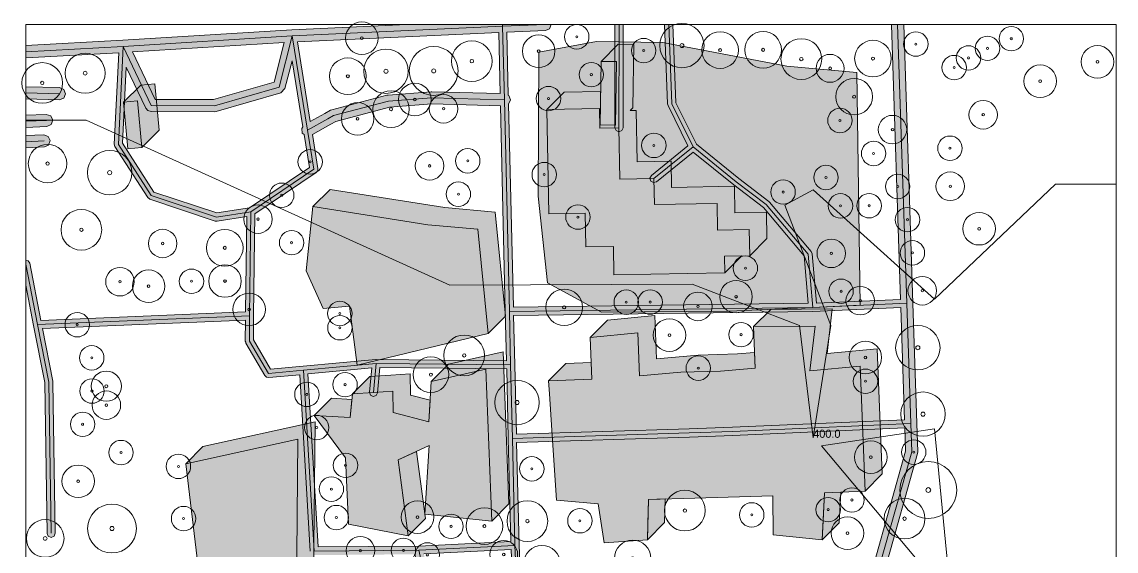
# Model space of a CAD drawing. Header units: metres. Extents: x -1 to 268, y -3 to 267.
# Drawn here: x -0.9 to 267.8, y 136.8 to 266.8 of the extents above; entities that cross this region are included whole.
import ezdxf

# ---------------------------------------------------------------- set-up
doc = ezdxf.new("R2010")
doc.units = ezdxf.units.M
doc.header["$MEASUREMENT"] = 0
for name, color, linetype, lineweight, true_color in [('TPX_BUILDINGS', 7, 'CONTINUOUS', 0, 0x000000), ('TPX_BUILDINGS_HATCH', 7, 'CONTINUOUS', 0, 0xf0f0f0), ('TPX_BUILDINGS_SHADOWS_HATCH', 7, 'CONTINUOUS', 0, 0x000000), ('TPX_BUILDINGS_SHADOWS_OUTLINES', 7, 'CONTINUOUS', 0, 0x000000), ('TPX_FRAME_PROJECT', 7, 'CONTINUOUS', 0, 0x000000), ('TPX_RELIEF_CONTOUR_LINES', 7, 'CONTINUOUS', 0, 0x969696), ('TPX_RELIEF_CONTOUR_LINES_TEXT', 7, 'CONTINUOUS', 0, 0x000000), ('TPX_ROADS_AXES', 7, 'CONTINUOUS', 0, 0x323232), ('TPX_ROADS_CONTOURS', 7, 'CONTINUOUS', 0, 0x646464), ('TPX_ROADS_HATCH', 7, 'CONTINUOUS', 0, 0xc8c8c8), ('TPX_VEGETATION_GREEN_SPACES', 7, 'CONTINUOUS', 0, 0x58ba48), ('TPX_VEGETATION_GREEN_SPACES_HATCH', 7, 'CONTINUOUS', 0, 0x58ba48), ('TPX_VEGETATION_TREES_INDIVIDUAL', 7, 'CONTINUOUS', 0, 0x136734)]:
    doc.layers.add(name, color=color, linetype=linetype, lineweight=lineweight, true_color=true_color)

# ---------------------------------------------------------------- blocks, each defined once
blk = doc.blocks.new('TREETR004_CR044')
at = {"layer": 'TPX_VEGETATION_TREES_INDIVIDUAL'}
for radius in [4.37, 0.375]:
    blk.add_circle((0, 0, 0.04), radius, dxfattribs=at)
blk = doc.blocks.new('TREETR003_CR030')
at = {"layer": 'TPX_VEGETATION_TREES_INDIVIDUAL'}
for radius in [3, 0.25]:
    blk.add_circle((0, 0, 0.04), radius, dxfattribs=at)
blk = doc.blocks.new('TREETR005_CR060')
at = {"layer": 'TPX_VEGETATION_TREES_INDIVIDUAL'}
for radius in [6, 0.5]:
    blk.add_circle((0, 0, 0.04), radius, dxfattribs=at)
blk = doc.blocks.new('TREETR004_CR050')
at = {"layer": 'TPX_VEGETATION_TREES_INDIVIDUAL'}
for radius in [5, 0.417]:
    blk.add_circle((0, 0, 0.04), radius, dxfattribs=at)
blk = doc.blocks.new('TREETR004_CR047')
at = {"layer": 'TPX_VEGETATION_TREES_INDIVIDUAL'}
for radius in [4.72, 0.417]:
    blk.add_circle((0, 0, 0.04), radius, dxfattribs=at)
blk = doc.blocks.new('TREETR005_CR046')
at = {"layer": 'TPX_VEGETATION_TREES_INDIVIDUAL'}
for radius in [4.63, 0.458]:
    blk.add_circle((0, 0, 0.04), radius, dxfattribs=at)
blk = doc.blocks.new('TREETR005_CR049')
at = {"layer": 'TPX_VEGETATION_TREES_INDIVIDUAL'}
for radius in [4.93, 0.458]:
    blk.add_circle((0, 0, 0.04), radius, dxfattribs=at)
blk = doc.blocks.new('TREETR004_CR037')
at = {"layer": 'TPX_VEGETATION_TREES_INDIVIDUAL'}
for radius in [3.71, 0.375]:
    blk.add_circle((0, 0, 0.04), radius, dxfattribs=at)
blk = doc.blocks.new('TREETR006_CR070')
at = {"layer": 'TPX_VEGETATION_TREES_INDIVIDUAL'}
for radius in [7, 0.583]:
    blk.add_circle((0, 0, 0.04), radius, dxfattribs=at)
blk = doc.blocks.new('TREETR003_CR034')
at = {"layer": 'TPX_VEGETATION_TREES_INDIVIDUAL'}
for radius in [3.43, 0.333]:
    blk.add_circle((0, 0, 0.04), radius, dxfattribs=at)
blk = doc.blocks.new('TREETR003_CR035')
at = {"layer": 'TPX_VEGETATION_TREES_INDIVIDUAL'}
for radius in [3.5, 0.292]:
    blk.add_circle((0, 0, 0.04), radius, dxfattribs=at)
blk = doc.blocks.new('TREETR005_CR055')
at = {"layer": 'TPX_VEGETATION_TREES_INDIVIDUAL'}
for radius in [5.45, 0.5]:
    blk.add_circle((0, 0, 0.04), radius, dxfattribs=at)
blk = doc.blocks.new('TREETR004_CR045')
at = {"layer": 'TPX_VEGETATION_TREES_INDIVIDUAL'}
for radius in [4.5, 0.375]:
    blk.add_circle((0, 0, 0.04), radius, dxfattribs=at)
blk = doc.blocks.new('TREETR003_CR040')
at = {"layer": 'TPX_VEGETATION_TREES_INDIVIDUAL'}
for radius in [4, 0.333]:
    blk.add_circle((0, 0, 0.04), radius, dxfattribs=at)

msp = doc.modelspace()

# ---------------------------------------------------------------- hatches: boundary and pattern name
at = {"layer": 'TPX_BUILDINGS_HATCH'}
for points in [[(141.32, 257.08), (141.09, 241.48), (144.9, 241.43), (145.12, 257.03), (141.32, 257.08)], [(27.47, 247.36), (24, 247.04), (25.07, 235.61), (28.53, 235.93), (27.47, 247.36)], [(140.94, 245.53), (128.04, 245.28), (128.53, 219.65), (137.46, 219.83), (137.62, 211.51), (144.37, 211.63), (144.5, 204.64), (171.77, 205.17), (171.68, 209.25), (177.84, 209.37), (177.72, 215.77), (169.96, 215.62), (169.84, 222.19), (154.43, 221.9), (154.31, 228.31), (145.97, 228.15), (145.72, 240.8), (141.03, 240.71), (140.94, 245.53)], [(70.56, 221.42), (68.9, 205.68), (73.07, 196.38), (79.52, 197), (81.38, 182.45), (113.58, 190.23), (111.07, 215.85), (98.74, 216.93), (70.56, 221.42)], [(139.07, 179.07), (128.43, 178.66), (128.64, 175.43), (129.22, 166.48), (130.34, 149.34), (140.64, 148.39), (142.07, 138.85), (152.71, 139.61), (152.98, 149.49), (164.36, 149.83), (183.52, 150.37), (183.59, 140.82), (195.61, 139.54), (196.22, 151.14), (206.17, 151.54), (204.94, 182.22), (192.6, 181.12), (193.89, 192.04), (178.79, 191.94), (179.21, 181.72), (170.63, 180.98), (160.94, 180.72), (150.73, 179.83), (150.32, 190.39), (138.65, 189.3), (139.07, 179.07)], [(79.7, 169.61), (70.89, 170.14), (78.59, 159.7), (79.28, 143.39), (93.96, 140.57), (91.5, 159.2), (99.09, 162.75), (98.03, 145.85), (114.47, 144.2), (113.06, 181.49), (99.58, 178.48), (99.06, 168.58), (90.24, 170.84), (90.21, 176.1), (85.43, 175.78), (80.25, 175.45), (79.7, 169.61)], [(66.83, 164.28), (39.3, 158.28), (43.02, 127.42), (66.49, 126.41), (66.83, 164.28)]]:
    msp.add_hatch(color=256, dxfattribs=at).paths.add_polyline_path(points)
at = {"layer": 'TPX_BUILDINGS_SHADOWS_HATCH'}
for points in [[(132.28, 249.52), (128.04, 245.28), (140.94, 245.53), (141.03, 240.71), (145.72, 240.8), (145.97, 228.15), (154.31, 228.31), (154.43, 221.9), (169.84, 222.19), (169.96, 215.62), (177.72, 215.77), (177.84, 209.37), (182.08, 213.61), (181.96, 220.02), (174.2, 219.87), (174.08, 226.44), (158.67, 226.14), (158.55, 232.55), (150.21, 232.39), (149.96, 245.04), (148.48, 245.01), (149.14, 245.67), (149.37, 261.27), (145.56, 261.32), (141.32, 257.08), (145.12, 257.03), (144.9, 241.43), (141.09, 241.48), (141.21, 249.69), (132.28, 249.52)], [(28.24, 251.28), (24, 247.04), (27.47, 247.36), (28.53, 235.93), (32.77, 240.17), (31.71, 251.6), (28.24, 251.28)], [(74.8, 225.66), (70.56, 221.42), (98.74, 216.93), (111.07, 215.85), (113.58, 190.23), (117.82, 194.48), (115.32, 220.09), (102.99, 221.18), (74.8, 225.66)], [(175.93, 209.33), (171.68, 209.25), (171.77, 205.17), (175.93, 209.33)], [(183.04, 196.18), (178.79, 191.94), (193.89, 192.04), (192.6, 181.12), (204.94, 182.22), (206.17, 151.54), (210.41, 155.78), (209.19, 186.46), (196.84, 185.36), (198.13, 196.28), (183.04, 196.18)], [(142.9, 193.54), (138.65, 189.3), (150.32, 190.39), (150.73, 179.83), (160.94, 180.72), (170.63, 180.98), (179.21, 181.72), (179.05, 185.58), (174.87, 185.22), (165.18, 184.96), (154.97, 184.07), (154.57, 194.64), (142.9, 193.54)], [(103.83, 182.72), (99.58, 178.48), (113.06, 181.49), (114.47, 144.2), (118.71, 148.45), (117.3, 185.73), (103.83, 182.72)], [(132.68, 182.9), (128.43, 178.66), (139.07, 179.07), (138.9, 183.14), (132.68, 182.9)], [(84.49, 179.69), (80.25, 175.45), (85.43, 175.78), (90.21, 176.1), (90.24, 170.84), (99.06, 168.58), (99.34, 173.84), (94.48, 175.09), (94.45, 180.34), (89.67, 180.02), (84.49, 179.69)], [(75.14, 174.38), (70.89, 170.14), (79.7, 169.61), (80.12, 174.08), (75.14, 174.38)], [(43.54, 162.52), (39.3, 158.28), (66.83, 164.28), (66.49, 126.41), (70.73, 130.66), (71.07, 168.53), (43.54, 162.52)], [(96.02, 161.31), (91.5, 159.2), (93.96, 140.57), (98.2, 144.82), (98.07, 145.84), (98.03, 145.85), (98.04, 146), (96.02, 161.31)], [(195.86, 144.21), (195.61, 139.54), (199.85, 143.78), (200.25, 151.3), (196.22, 151.14), (195.86, 144.21)], [(152.82, 143.55), (152.71, 139.61), (156.95, 143.85), (157.11, 149.61), (152.98, 149.49), (152.82, 143.55)]]:
    msp.add_hatch(color=256, dxfattribs=at).paths.add_polyline_path(points)
at = {"layer": 'TPX_ROADS_HATCH'}
h = msp.add_hatch(color=256, dxfattribs=at)
h.paths.add_polyline_path([(0, 208.26), (0, 202.12), (1.94, 192.24), (4.69, 178.22), (5.24, 141.16), (5.54, 140.46), (6.25, 140.18), (6.96, 140.48), (7.24, 141.19), (6.69, 178.34), (6.67, 178.52), (4.13, 191.49), (53.97, 193.56), (53.94, 188.4), (54.05, 188.15), (54.08, 187.89), (58.75, 179.91), (59.15, 179.52), (59.7, 179.42), (67.32, 180.13), (69.87, 136.76), (70.19, 136.09), (70.88, 135.82), (95.76, 136.04), (98.06, 125.82), (98.5, 125.19), (99.26, 125.06), (99.88, 125.5), (100.01, 126.26), (97.8, 136.11), (119.22, 137.17), (119.5, 131.22), (121.45, 89.48), (123.42, 47.51), (115.84, 47.21), (115.84, 47.23), (114.78, 47.67), (113.72, 47.24), (113.67, 47.13), (79.55, 45.8), (78.86, 45.48), (78.59, 44.77), (78.91, 44.07), (79.63, 43.81), (113.27, 45.11), (113.14, 0), (113.15, 0), (116.14, 0), (116.27, 45.23), (124.52, 45.55), (162.06, 47.63), (162.22, 45.67), (162.58, 44.99), (163.31, 44.76), (163.99, 45.11), (164.22, 45.84), (164.06, 47.74), (204.99, 50.02), (205.04, 41.8), (205.05, 41.72), (207.52, 2.51), (176.49, 1.5), (175.44, 1.03), (175.06, 0), (210.12, 0), (210.22, 0.05), (210.61, 1.15), (208.04, 41.86), (207.54, 119.72), (211.12, 132.47), (219.08, 160.76), (219.13, 161.22), (218.9, 168.16), (217.92, 197.74), (215.67, 266.14), (212.69, 266.14), (212.67, 266.09), (214.89, 198.63), (194.24, 197.72), (193.17, 209.83), (192.93, 210.38), (182.67, 222.55), (182.51, 222.7), (175.17, 228.32), (164.73, 236.72), (159.67, 246.94), (158.95, 266.14), (156.97, 266.14), (156.95, 266.1), (157.68, 246.65), (157.79, 246.24), (162.68, 236.35), (153.68, 229.09), (153.31, 228.42), (153.53, 227.68), (154.2, 227.32), (154.94, 227.53), (163.93, 234.79), (173.92, 226.76), (173.94, 226.74), (181.21, 221.18), (191.2, 209.34), (192.23, 197.67), (119.78, 196.69), (118.59, 246.59), (118.6, 246.59), (119.07, 247.64), (118.66, 248.71), (118.54, 248.76), (118.18, 264.27), (127.65, 264.64), (128.69, 265.12), (129.07, 266.14), (93.61, 266.14), (65.4, 264.83), (65.38, 264.82), (23.86, 262.28), (0, 260.98), (0, 258.01), (0.08, 257.98), (22.87, 259.22), (21.75, 236.75), (21.91, 236.16), (29.97, 223.62), (30.5, 223.21), (46.54, 217.88), (47.01, 217.84), (54.3, 218.98), (53.98, 195.56), (3.74, 193.47), (0.98, 207.51), (0.56, 208.14), (0, 208.26)])
h.paths.add_polyline_path([(23.77, 236.97), (24.7, 255.7), (29.48, 245.61), (30.03, 244.99), (30.83, 244.75), (46.33, 244.69), (46.75, 244.75), (62.64, 249.34), (63.68, 250.41), (65.45, 257.25), (68.1, 240.99), (67.79, 240.6), (67.93, 239.46), (68.4, 239.09), (69.71, 231.06), (54.94, 221.1), (46.94, 219.86), (31.46, 225), (23.77, 236.97)], flags=16)
h.paths.add_polyline_path([(26.26, 259.42), (63.5, 261.7), (60.99, 251.99), (46.13, 247.69), (31.79, 247.75), (26.26, 259.42)], flags=16)
h.paths.add_polyline_path([(55.95, 188.66), (55.97, 194.59), (56.31, 219.61), (71.36, 229.76), (71.72, 230.2), (71.78, 230.75), (70.42, 239.14), (74.94, 241.66), (76.18, 242.35), (89.35, 245.84), (99.75, 246.63), (116.6, 246.2), (117.8, 195.65), (118.09, 183.56), (86.1, 183.9), (85.99, 183.89), (68.16, 182.22), (60.15, 181.47), (55.95, 188.66)], flags=16)
h.paths.add_polyline_path([(66.72, 261.88), (116.18, 264.18), (116.53, 249.2), (99.75, 249.63), (99.6, 249.62), (88.99, 248.82), (88.72, 248.78), (75.23, 245.21), (74.88, 245.07), (73.47, 244.28), (69.91, 242.29), (66.72, 261.88)], flags=16)
h.paths.add_polyline_path([(69.31, 180.32), (84.98, 181.79), (84.44, 175.87), (84.66, 175.14), (85.34, 174.78), (86.07, 175.01), (86.43, 175.69), (87, 181.89), (118.14, 181.56), (118.54, 164.46), (119.15, 139.17), (96.53, 138.05), (71.81, 137.83), (69.31, 180.32)], flags=16)
h.paths.add_polyline_path([(119.83, 194.69), (193.34, 195.68), (193.37, 195.68), (214.96, 196.63), (215.87, 169.05), (173.63, 167.22), (162.96, 166.81), (120.52, 165.51), (120.12, 182.57), (119.83, 194.69)], flags=16)
h.paths.add_polyline_path([(120.56, 163.51), (163.02, 164.82), (173.71, 165.22), (215.93, 167.05), (216.12, 161.35), (208.4, 133.85), (121.45, 132.28), (121.17, 138.26), (120.56, 163.51)], flags=16)
h.paths.add_polyline_path([(121.55, 130.28), (156.91, 130.92), (157.35, 105.52), (157.66, 104.81), (158.37, 104.53), (159.07, 104.84), (159.35, 105.55), (158.91, 130.96), (207.83, 131.84), (204.59, 120.33), (204.54, 119.92), (204.71, 92.35), (185.95, 91.93), (185.37, 93.82), (184.88, 94.41), (184.12, 94.48), (183.53, 93.99), (183.46, 93.23), (183.88, 91.89), (162.67, 91.42), (157.29, 91.3), (157.25, 91.64), (156.88, 92.31), (156.14, 92.52), (155.47, 92.15), (155.26, 91.41), (155.28, 91.25), (123.41, 90.55), (121.55, 130.28)], flags=16)
h.paths.add_polyline_path([(123.5, 88.55), (156.42, 89.28), (161.67, 89.39), (161.48, 81.13), (161.76, 80.42), (162.46, 80.11), (163.17, 80.39), (163.48, 81.09), (163.67, 89.44), (185.24, 89.92), (204.73, 90.35), (204.98, 52.02), (162.92, 49.68), (125.42, 47.6), (123.5, 88.55)], flags=16)
for points in [[(144.75, 266.14), (144.72, 240.8), (145.01, 240.1), (145.72, 239.8), (146.43, 240.09), (146.72, 240.8), (146.75, 266.14), (146.75, 266.14), (144.75, 266.14)], [(0, 250.84), (0, 247.85), (8.25, 247.64), (9.33, 248.05), (9.79, 249.1), (9.38, 250.17), (8.33, 250.64), (0.04, 250.85), (0, 250.84)], [(0, 243.87), (0, 240.89), (0.06, 240.87), (5.18, 241.08), (6.22, 241.56), (6.62, 242.64), (6.14, 243.68), (5.06, 244.08), (0, 243.87)], [(0, 238.86), (0, 235.88), (0.07, 235.86), (4.58, 236.07), (5.62, 236.55), (6.01, 237.63), (5.52, 238.67), (4.44, 239.06), (0, 238.86)]]:
    msp.add_hatch(color=256, dxfattribs=at).paths.add_polyline_path(points)
at = {"layer": 'TPX_VEGETATION_GREEN_SPACES_HATCH'}
msp.add_hatch(color=256, dxfattribs=at).paths.add_polyline_path([(126.04, 259.36), (125.85, 223.98), (128.13, 202.69), (141.47, 195.53), (172.79, 195.73), (193.33, 196.68), (204.96, 197.22), (204.16, 254.32), (186.98, 255.92), (156.49, 261.69), (140.18, 262.01), (126.04, 259.36)])

# ---------------------------------------------------------------- linework, layer by layer
at = {"layer": 'TPX_BUILDINGS', "elevation": 0.04}
for points in [[(141.32, 257.08), (141.09, 241.48), (144.9, 241.43), (145.12, 257.03)], [(27.47, 247.36), (24, 247.04), (25.07, 235.61), (28.53, 235.93)], [(140.94, 245.53), (128.04, 245.28), (128.53, 219.65), (137.46, 219.83), (137.62, 211.51), (144.37, 211.63), (144.5, 204.64), (171.77, 205.17), (171.68, 209.25), (177.84, 209.37), (177.72, 215.77), (169.96, 215.62), (169.84, 222.19), (154.43, 221.9), (154.31, 228.31), (145.97, 228.15), (145.72, 240.8), (141.03, 240.71)], [(70.56, 221.42), (68.9, 205.68), (73.07, 196.38), (79.52, 197), (81.38, 182.45), (113.58, 190.23), (111.07, 215.85), (98.74, 216.93)], [(139.07, 179.07), (128.43, 178.66), (128.64, 175.43), (129.22, 166.48), (130.34, 149.34), (140.64, 148.39), (142.07, 138.85), (152.71, 139.61), (152.98, 149.49), (164.36, 149.83), (183.52, 150.37), (183.59, 140.82), (195.61, 139.54), (196.22, 151.14), (206.17, 151.54), (204.94, 182.22), (192.6, 181.12), (193.89, 192.04), (178.79, 191.94), (179.21, 181.72), (170.63, 180.98), (160.94, 180.72), (150.73, 179.83), (150.32, 190.39), (138.65, 189.3)], [(79.7, 169.61), (70.89, 170.14), (78.59, 159.7), (79.28, 143.39), (93.96, 140.57), (91.5, 159.2), (99.09, 162.75), (98.03, 145.85), (114.47, 144.2), (113.06, 181.49), (99.58, 178.48), (99.06, 168.58), (90.24, 170.84), (90.21, 176.1), (85.43, 175.78), (80.25, 175.45)], [(66.83, 164.28), (39.3, 158.28), (43.02, 127.42), (66.49, 126.41)]]:
    msp.add_lwpolyline(points, close=True, dxfattribs=at)
at = {"layer": 'TPX_BUILDINGS_SHADOWS_OUTLINES', "elevation": 0.04}
for points in [[(132.28, 249.52), (128.04, 245.28), (140.94, 245.53), (141.03, 240.71), (145.72, 240.8), (145.97, 228.15), (154.31, 228.31), (154.43, 221.9), (169.84, 222.19), (169.96, 215.62), (177.72, 215.77), (177.84, 209.37), (182.08, 213.61), (181.96, 220.02), (174.2, 219.87), (174.08, 226.44), (158.67, 226.14), (158.55, 232.55), (150.21, 232.39), (149.96, 245.04), (148.48, 245.01), (149.14, 245.67), (149.37, 261.27), (145.56, 261.32), (141.32, 257.08), (145.12, 257.03), (144.9, 241.43), (141.09, 241.48), (141.21, 249.69)], [(28.24, 251.28), (24, 247.04), (27.47, 247.36), (28.53, 235.93), (32.77, 240.17), (31.71, 251.6)], [(74.8, 225.66), (70.56, 221.42), (98.74, 216.93), (111.07, 215.85), (113.58, 190.23), (117.82, 194.48), (115.32, 220.09), (102.99, 221.18)], [(175.93, 209.33), (171.68, 209.25), (171.77, 205.17)], [(183.04, 196.18), (178.79, 191.94), (193.89, 192.04), (192.6, 181.12), (204.94, 182.22), (206.17, 151.54), (210.41, 155.78), (209.19, 186.46), (196.84, 185.36), (198.13, 196.28)], [(142.9, 193.54), (138.65, 189.3), (150.32, 190.39), (150.73, 179.83), (160.94, 180.72), (170.63, 180.98), (179.21, 181.72), (179.05, 185.58), (174.87, 185.22), (165.18, 184.96), (154.97, 184.07), (154.57, 194.64)], [(103.83, 182.72), (99.58, 178.48), (113.06, 181.49), (114.47, 144.2), (118.71, 148.45), (117.3, 185.73)], [(132.68, 182.9), (128.43, 178.66), (139.07, 179.07), (138.9, 183.14)], [(84.49, 179.69), (80.25, 175.45), (85.43, 175.78), (90.21, 176.1), (90.24, 170.84), (99.06, 168.58), (99.34, 173.84), (94.48, 175.09), (94.45, 180.34), (89.67, 180.02)], [(75.14, 174.38), (70.89, 170.14), (79.7, 169.61), (80.12, 174.08)], [(43.54, 162.52), (39.3, 158.28), (66.83, 164.28), (66.49, 126.41), (70.73, 130.66), (71.07, 168.53)], [(96.02, 161.31), (91.5, 159.2), (93.96, 140.57), (98.2, 144.82), (98.07, 145.84), (98.03, 145.85), (98.04, 146)], [(195.86, 144.21), (195.61, 139.54), (199.85, 143.78), (200.25, 151.3), (196.22, 151.14)], [(152.82, 143.55), (152.71, 139.61), (156.95, 143.85), (157.11, 149.61), (152.98, 149.49)]]:
    msp.add_lwpolyline(points, close=True, dxfattribs=at)
at = {"layer": 'TPX_FRAME_PROJECT', "elevation": 0}
msp.add_lwpolyline([(0, 0), (267.85, 0), (267.85, 266.14), (0, 266.14)], close=True, dxfattribs=at)
at = {"layer": 'TPX_RELIEF_CONTOUR_LINES', "elevation": 0.05}
for points in [[(267.85, 226.95), (252.96, 226.95), (223.2, 198.71), (193.44, 225.5), (186.44, 221.78), (197.75, 192.21), (193.44, 164.63), (190.06, 192.21), (163.68, 202.35), (104.16, 202.15), (14.88, 242.69), (0, 242.69)], [(223.2, 166.87), (195.47, 162.64), (220.32, 133.07), (201.87, 103.5), (223.2, 83.2), (240.38, 103.5), (226.49, 133.07), (223.2, 166.87)]]:
    msp.add_lwpolyline(points, dxfattribs=at)
at = {"layer": 'TPX_ROADS_AXES', "elevation": 0.03}
for points in [[(127.59, 266.14), (117.15, 265.73), (65.47, 263.33)], [(117.15, 265.73), (117.15, 266.14)], [(157.95, 266.14), (158.68, 246.68), (163.93, 236.07), (174.55, 227.54), (181.9, 221.91), (192.17, 209.74), (193.33, 196.68), (118.8, 195.68)], [(145.75, 266.14), (145.72, 240.8)], [(214.17, 266.14), (216.42, 197.69), (217.4, 168.12), (217.63, 161.17), (209.68, 132.87), (206.04, 119.93), (206.22, 91.38), (206.48, 51.1), (206.54, 41.81), (209.11, 1.06), (176.54, 0)], [(117.15, 265.73), (117.57, 247.68), (118.8, 195.68), (119.12, 182.55), (119.54, 164.48), (120.17, 138.22), (120.5, 131.27), (122.45, 89.52), (124.47, 46.54)], [(23.95, 260.78), (0, 259.47)], [(23.95, 260.78), (22.75, 236.7)], [(23.95, 260.78), (30.83, 246.25), (46.34, 246.19), (62.23, 250.78), (65.47, 263.33)], [(65.47, 263.33), (23.95, 260.78)], [(55.32, 220.15), (70.8, 230.59), (69.24, 240.2), (65.47, 263.33)], [(0, 249.35), (8.29, 249.14)], [(69.24, 240.2), (74.21, 242.97), (75.61, 243.76), (89.1, 247.33), (99.71, 248.13), (117.57, 247.68)], [(0, 242.37), (5.12, 242.58)], [(0, 237.35), (4.51, 237.56)], [(22.75, 236.7), (30.81, 224.16), (46.85, 218.83), (55.32, 220.15)], [(163.93, 236.07), (154.31, 228.31)], [(55.32, 220.15), (54.97, 194.6), (54.94, 188.39)], [(0, 207.31), (2.92, 192.44), (5.69, 178.33), (6.24, 141.18)], [(193.33, 196.68), (216.42, 197.69)], [(54.97, 194.6), (2.92, 192.44)], [(54.94, 188.39), (59.61, 180.41), (68.25, 181.22), (86.09, 182.9), (119.12, 182.55)], [(86.09, 182.9), (85.43, 175.78)], [(68.25, 181.22), (70.87, 136.82), (96.56, 137.05), (120.17, 138.22)], [(119.54, 164.48), (162.99, 165.82), (173.67, 166.22), (217.4, 168.12)], [(96.56, 137.05), (99.04, 126.04)]]:
    msp.add_lwpolyline(points, dxfattribs=at)
at = {"layer": 'TPX_ROADS_CONTOURS', "elevation": 0.03}
for points in [[(211.12, 132.47), (219.08, 160.76), (219.13, 161.22), (218.9, 168.16), (217.92, 197.74), (215.67, 266.14), (212.69, 266.14), (212.67, 266.09), (214.89, 198.63), (194.24, 197.72), (193.17, 209.83), (192.93, 210.38), (182.67, 222.55), (182.51, 222.7), (175.17, 228.32), (164.73, 236.72), (159.67, 246.94), (158.95, 266.14), (156.97, 266.14), (156.95, 266.1), (157.68, 246.65), (157.79, 246.24), (162.68, 236.35), (153.68, 229.09), (153.31, 228.42), (153.53, 227.68), (154.2, 227.32), (154.94, 227.53), (163.93, 234.79), (173.92, 226.76), (173.94, 226.74), (181.21, 221.18), (191.2, 209.34), (192.23, 197.67), (119.78, 196.69), (118.59, 246.59), (118.6, 246.59), (119.07, 247.64), (118.66, 248.71), (118.54, 248.76), (118.18, 264.27), (127.65, 264.64), (128.69, 265.12), (129.07, 266.14), (93.61, 266.14), (65.4, 264.83), (65.38, 264.82), (23.86, 262.28), (0, 260.98), (0, 258.01), (0.08, 257.98), (22.87, 259.22), (21.75, 236.75), (21.91, 236.16), (29.97, 223.62), (30.5, 223.21), (46.54, 217.88), (47.01, 217.84), (54.3, 218.98), (53.98, 195.56), (3.74, 193.47), (0.98, 207.51), (0.56, 208.14), (0, 208.26), (0, 202.12), (1.94, 192.24), (4.69, 178.22), (5.24, 141.16), (5.54, 140.46), (6.25, 140.18), (6.96, 140.48), (7.24, 141.19), (6.69, 178.34), (6.67, 178.52), (4.13, 191.49), (53.97, 193.56), (53.94, 188.4), (54.05, 188.15), (54.08, 187.89), (58.75, 179.91), (59.15, 179.52), (59.7, 179.42), (67.32, 180.13), (69.87, 136.76)], [(97.8, 136.11), (119.22, 137.17), (119.5, 131.22)]]:
    msp.add_lwpolyline(points, dxfattribs=at)
for points in [[(144.75, 266.14), (144.72, 240.8), (145.01, 240.1), (145.72, 239.8), (146.43, 240.09), (146.72, 240.8), (146.75, 266.14), (146.75, 266.14)], [(66.72, 261.88), (116.18, 264.18), (116.53, 249.2), (99.75, 249.63), (99.6, 249.62), (88.99, 248.82), (88.72, 248.78), (75.23, 245.21), (74.88, 245.07), (73.47, 244.28), (69.91, 242.29)], [(26.26, 259.42), (63.5, 261.7), (60.99, 251.99), (46.13, 247.69), (31.79, 247.75)], [(23.77, 236.97), (24.7, 255.7), (29.48, 245.61), (30.03, 244.99), (30.83, 244.75), (46.33, 244.69), (46.75, 244.75), (62.64, 249.34), (63.68, 250.41), (65.45, 257.25), (68.1, 240.99), (67.79, 240.6), (67.93, 239.46), (68.4, 239.09), (69.71, 231.06), (54.94, 221.1), (46.94, 219.86), (31.46, 225)], [(0, 250.84), (0, 247.85), (8.25, 247.64), (9.33, 248.05), (9.79, 249.1), (9.38, 250.17), (8.33, 250.64), (0.04, 250.85)], [(55.95, 188.66), (55.97, 194.59), (56.31, 219.61), (71.36, 229.76), (71.72, 230.2), (71.78, 230.75), (70.42, 239.14), (74.94, 241.66), (76.18, 242.35), (89.35, 245.84), (99.75, 246.63), (116.6, 246.2), (117.8, 195.65), (118.09, 183.56), (86.1, 183.9), (85.99, 183.89), (68.16, 182.22), (60.15, 181.47)], [(0, 243.87), (0, 240.89), (0.06, 240.87), (5.18, 241.08), (6.22, 241.56), (6.62, 242.64), (6.14, 243.68), (5.06, 244.08)], [(0, 238.86), (0, 235.88), (0.07, 235.86), (4.58, 236.07), (5.62, 236.55), (6.01, 237.63), (5.52, 238.67), (4.44, 239.06)], [(119.83, 194.69), (193.34, 195.68), (193.37, 195.68), (214.96, 196.63), (215.87, 169.05), (173.63, 167.22), (162.96, 166.81), (120.52, 165.51), (120.12, 182.57)], [(69.31, 180.32), (84.98, 181.79), (84.44, 175.87), (84.66, 175.14), (85.34, 174.78), (86.07, 175.01), (86.43, 175.69), (87, 181.89), (118.14, 181.56), (118.54, 164.46), (119.15, 139.17), (96.53, 138.05), (71.81, 137.83)], [(120.56, 163.51), (163.02, 164.82), (173.71, 165.22), (215.93, 167.05), (216.12, 161.35), (208.4, 133.85), (121.45, 132.28), (121.17, 138.26)]]:
    msp.add_lwpolyline(points, close=True, dxfattribs=at)
at = {"layer": 'TPX_VEGETATION_GREEN_SPACES', "elevation": 0}
msp.add_lwpolyline([(126.04, 259.36), (125.85, 223.98), (128.13, 202.69), (141.47, 195.53), (172.79, 195.73), (193.33, 196.68), (204.96, 197.22), (204.16, 254.32), (186.98, 255.92), (156.49, 261.69), (140.18, 262.01)], close=True, dxfattribs=at)

# ---------------------------------------------------------------- block references
at = {"layer": 'TPX_VEGETATION_TREES_INDIVIDUAL'}
for name, p in [('TREETR003_CR040', (82.58, 262.79, 0.04)), ('TREETR003_CR030', (135.36, 263.13, 0.04)), ('TREETR005_CR055', (161.18, 260.97, 0.04)), ('TREETR003_CR040', (126, 259.57, 0.04)), ('TREETR004_CR045', (170.57, 259.86, 0.04)), ('TREETR004_CR045', (181.13, 259.93, 0.04)), ('TREETR003_CR030', (218.65, 261.34, 0.04)), ('TREETR003_CR030', (242.1, 262.66, 0.04)), ('TREETR005_CR060', (100.22, 254.75, 0.04)), ('TREETR004_CR050', (109.59, 257.14, 0.04)), ('TREETR003_CR030', (151.8, 259.74, 0.04)), ('TREETR004_CR050', (190.52, 257.66, 0.04)), ('TREETR004_CR045', (208.12, 257.78, 0.04)), ('TREETR003_CR030', (231.58, 257.93, 0.04)), ('TREETR003_CR030', (236.25, 260.29, 0.04)), ('TREETR003_CR040', (263.25, 256.97, 0.04)), ('TREETR005_CR049', (14.6, 254.19, 0.04)), ('TREETR005_CR055', (88.49, 254.67, 0.04)), ('TREETR003_CR034', (197.58, 255.38, 0.04)), ('TREETR003_CR030', (228.07, 255.57, 0.04)), ('TREETR004_CR050', (4.06, 251.79, 0.04)), ('TREETR004_CR045', (79.12, 253.44, 0.04)), ('TREETR003_CR030', (138.94, 253.83, 0.04)), ('TREETR003_CR040', (249.21, 252.22, 0.04)), ('TREETR004_CR045', (203.49, 248.42, 0.04)), ('TREETR003_CR040', (95.58, 247.72, 0.04)), ('TREETR003_CR030', (128.42, 247.94, 0.04)), ('TREETR004_CR045', (89.73, 245.35, 0.04)), ('TREETR003_CR035', (102.63, 245.44, 0.04)), ('TREETR003_CR035', (235.19, 243.97, 0.04)), ('TREETR003_CR040', (81.53, 242.97, 0.04)), ('TREETR003_CR030', (200.01, 242.57, 0.04)), ('TREETR003_CR035', (212.92, 240.33, 0.04)), ('TREETR003_CR030', (154.3, 236.45, 0.04)), ('TREETR004_CR047', (5.36, 231.99, 0.04)), ('TREETR003_CR030', (208.27, 234.47, 0.04)), ('TREETR003_CR030', (227.03, 235.76, 0.04)), ('TREETR005_CR055', (20.62, 229.76, 0.04)), ('TREETR003_CR030', (69.87, 232.41, 0.04)), ('TREETR003_CR035', (99.2, 231.43, 0.04)), ('TREETR003_CR030', (108.58, 232.66, 0.04)), ('TREETR003_CR030', (127.37, 229.28, 0.04)), ('TREETR003_CR030', (196.58, 228.57, 0.04)), ('TREETR003_CR030', (214.19, 226.35, 0.04)), ('TREETR003_CR035', (227.09, 226.43, 0.04)), ('TREETR003_CR030', (62.88, 224.2, 0.04)), ('TREETR003_CR030', (106.28, 224.48, 0.04)), ('TREETR003_CR030', (186.04, 225, 0.04)), ('TREETR003_CR030', (200.14, 221.6, 0.04)), ('TREETR003_CR030', (207.18, 221.64, 0.04)), ('TREETR004_CR050', (13.67, 215.73, 0.04)), ('TREETR003_CR035', (57.06, 218.34, 0.04)), ('TREETR003_CR030', (135.65, 218.85, 0.04)), ('TREETR003_CR030', (216.59, 218.21, 0.04)), ('TREETR003_CR040', (234.2, 215.99, 0.04)), ('TREETR003_CR035', (33.64, 212.36, 0.04)), ('TREETR004_CR045', (48.89, 211.29, 0.04)), ('TREETR003_CR030', (65.31, 212.56, 0.04)), ('TREETR003_CR035', (197.87, 209.93, 0.04)), ('TREETR003_CR030', (217.81, 210.06, 0.04)), ('TREETR003_CR040', (48.95, 203.14, 0.04)), ('TREETR003_CR030', (176.78, 206.29, 0.04)), ('TREETR003_CR035', (23.14, 202.97, 0.04)), ('TREETR003_CR040', (30.19, 201.85, 0.04)), ('TREETR003_CR030', (40.73, 203.08, 0.04)), ('TREETR003_CR040', (174.48, 199.29, 0.04)), ('TREETR003_CR030', (200.28, 200.62, 0.04)), ('TREETR003_CR035', (204.98, 198.32, 0.04)), ('TREETR003_CR035', (220.22, 200.75, 0.04)), ('TREETR003_CR040', (54.86, 196.18, 0.04)), ('TREETR004_CR045', (132.27, 196.68, 0.04)), ('TREETR003_CR030', (147.51, 197.95, 0.04)), ('TREETR003_CR030', (153.38, 197.98, 0.04)), ('TREETR003_CR035', (165.11, 196.9, 0.04)), ('TREETR003_CR030', (77.15, 195.16, 0.04)), ('TREETR003_CR030', (12.65, 192.41, 0.04)), ('TREETR003_CR030', (77.17, 191.66, 0.04)), ('TREETR003_CR040', (158.12, 189.86, 0.04)), ('TREETR003_CR030', (175.71, 189.97, 0.04)), ('TREETR005_CR055', (219.14, 186.76, 0.04)), ('TREETR004_CR050', (107.71, 184.87, 0.04)), ('TREETR003_CR040', (206.25, 184.34, 0.04)), ('TREETR003_CR030', (16.22, 184.28, 0.04)), ('TREETR004_CR044', (99.53, 180.15, 0.04)), ('TREETR003_CR030', (165.21, 181.75, 0.04)), ('TREETR004_CR037', (19.79, 177.31, 0.04)), ('TREETR003_CR030', (78.44, 177.69, 0.04)), ('TREETR003_CR030', (206.29, 178.52, 0.04)), ('TREETR003_CR030', (16.28, 176.12, 0.04)), ('TREETR003_CR030', (69.07, 175.3, 0.04)), ('TREETR005_CR055', (120.69, 173.3, 0.04)), ('TREETR003_CR035', (19.82, 172.65, 0.04)), ('TREETR005_CR055', (220.41, 170.45, 0.04)), ('TREETR003_CR030', (13.98, 167.95, 0.04)), ('TREETR003_CR030', (71.47, 167.15, 0.04)), ('TREETR003_CR030', (23.41, 161.01, 0.04)), ('TREETR003_CR030', (218.13, 161.11, 0.04)), ('TREETR003_CR040', (207.58, 159.88, 0.04)), ('TREETR003_CR030', (37.51, 157.61, 0.04)), ('TREETR003_CR030', (78.56, 157.88, 0.04)), ('TREETR003_CR030', (124.32, 157.01, 0.04)), ('TREETR006_CR070', (221.71, 151.81, 0.04)), ('TREETR003_CR040', (12.9, 153.95, 0.04)), ('TREETR003_CR030', (75.08, 152.03, 0.04)), ('TREETR004_CR050', (161.92, 146.76, 0.04)), ('TREETR003_CR030', (202.96, 149.36, 0.04)), ('TREETR005_CR060', (21.19, 142.35, 0.04)), ('TREETR003_CR030', (76.3, 145.04, 0.04)), ('TREETR003_CR040', (96.24, 145.17, 0.04)), ('TREETR004_CR050', (123.23, 144.18, 0.04)), ('TREETR003_CR030', (178.35, 145.7, 0.04)), ('TREETR003_CR030', (197.11, 146.99, 0.04)), ('TREETR004_CR050', (215.89, 144.78, 0.04)), ('TREETR003_CR030', (38.77, 144.8, 0.04)), ('TREETR003_CR030', (104.47, 142.89, 0.04)), ('TREETR004_CR045', (112.68, 142.95, 0.04)), ('TREETR003_CR030', (136.13, 144.26, 0.04)), ('TREETR003_CR040', (201.84, 141.19, 0.04)), ('TREETR005_CR046', (4.78, 139.92, 0.04)), ('TREETR003_CR035', (82.22, 136.92, 0.04)), ('TREETR003_CR030', (92.77, 136.99, 0.04)), ('TREETR003_CR030', (98.65, 135.86, 0.04)), ('TREETR003_CR034', (117.41, 135.98, 0.04)), ('TREETR004_CR045', (126.81, 133.71, 0.04)), ('TREETR004_CR045', (149.09, 135.02, 0.04))]:
    msp.add_blockref(name, p, dxfattribs=at)

# ---------------------------------------------------------------- texts
at = {"layer": 'TPX_RELIEF_CONTOUR_LINES_TEXT'}
msp.add_text('400.0', height=2, dxfattribs=at).set_placement((193.44, 164.63, 0.05))

doc.saveas('drawing.dxf')
